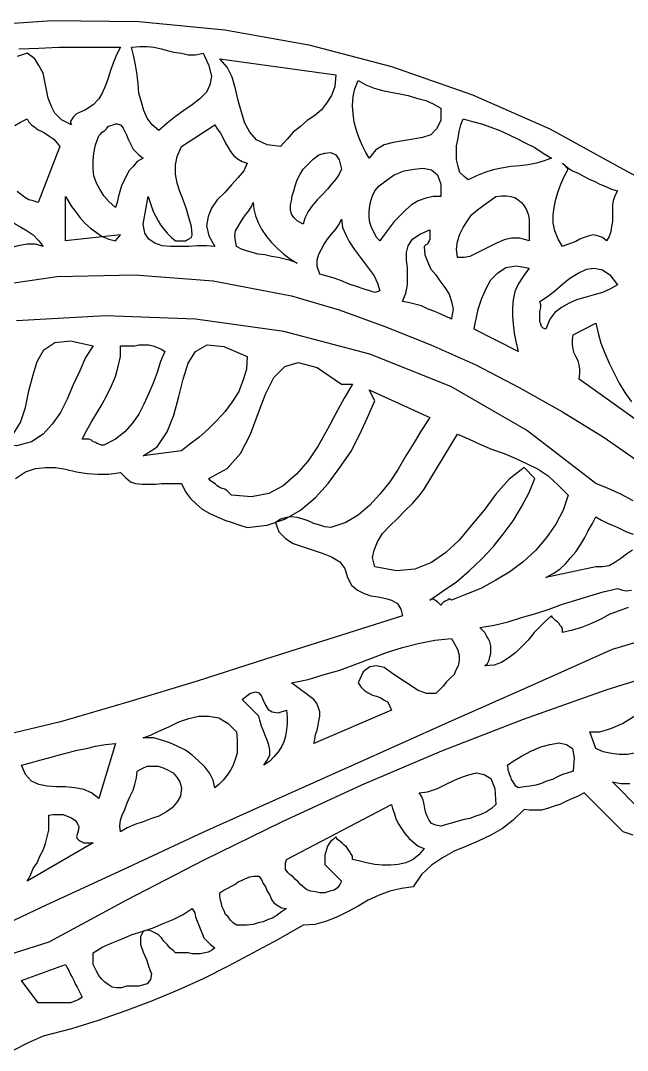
# Model space of a CAD drawing. Extents: x 0.03 to 9.22, y 0.02 to 5.11.
# Drawn here: x 6.886 to 7.614, y 0.214 to 1.449 of the extents above; entities that cross this region are included whole.
import ezdxf

# ---------------------------------------------------------------- set-up
doc = ezdxf.new("R2010")
doc.units = 0
doc.layers.add('1', color=7, linetype='Continuous')

msp = doc.modelspace()

# ---------------------------------------------------------------- linework, layer by layer
for points in [[(6.122, 1.07), (6.208, 1.158), (6.302, 1.235), (6.402, 1.302), (6.507, 1.356), (6.615, 1.397), (6.717, 1.424), (6.82, 1.442), (6.924, 1.449), (7.028, 1.448), (7.131, 1.438), (7.232, 1.42), (7.331, 1.394), (7.428, 1.36), (7.521, 1.319), (7.609, 1.271), (7.661, 1.243)], [(7.621, 0.472), (7.609, 0.476), (7.562, 0.523), (7.555, 0.519), (7.548, 0.516), (7.541, 0.513), (7.533, 0.509), (7.526, 0.507), (7.518, 0.504), (7.511, 0.502), (7.503, 0.502), (7.496, 0.502), (7.49, 0.503), (7.477, 0.49), (7.464, 0.48), (7.45, 0.472), (7.435, 0.465), (7.421, 0.459), (7.406, 0.453), (7.392, 0.445), (7.379, 0.436), (7.367, 0.425), (7.357, 0.41), (7.343, 0.408), (7.329, 0.405), (7.316, 0.4), (7.303, 0.394), (7.291, 0.387), (7.278, 0.38), (7.266, 0.374), (7.253, 0.369), (7.239, 0.365), (7.225, 0.364), (7.195, 0.347), (7.165, 0.331), (7.135, 0.315), (7.105, 0.3), (7.074, 0.286), (7.043, 0.273), (7.011, 0.261), (6.979, 0.25), (6.947, 0.24), (6.913, 0.231), (6.895, 0.223), (6.877, 0.214)]]:
    msp.add_lwpolyline(points)
at = {"layer": '1'}
for points in [[(7.006, 1.417), (7.001, 1.408), (6.997, 1.398), (6.994, 1.389), (6.991, 1.38), (6.988, 1.371), (6.984, 1.362), (6.98, 1.355), (6.973, 1.348), (6.964, 1.342), (6.953, 1.337), (6.952, 1.336), (6.95, 1.334), (6.949, 1.333), (6.948, 1.331), (6.947, 1.33), (6.946, 1.328), (6.946, 1.326), (6.947, 1.324), (6.935, 1.33), (6.927, 1.338), (6.923, 1.346), (6.919, 1.356), (6.917, 1.366), (6.915, 1.376), (6.913, 1.386), (6.908, 1.395), (6.903, 1.403), (6.894, 1.41), (6.882, 1.406)], [(6.884, 1.415), (6.908, 1.416), (6.932, 1.417), (6.957, 1.417), (6.982, 1.417), (7.006, 1.417)], [(7.105, 1.41), (7.112, 1.395), (7.115, 1.382), (7.113, 1.372), (7.109, 1.363), (7.101, 1.355), (7.092, 1.348), (7.082, 1.341), (7.072, 1.334), (7.062, 1.326), (7.052, 1.317), (7.044, 1.324), (7.038, 1.332), (7.034, 1.341), (7.031, 1.351), (7.028, 1.362), (7.027, 1.373), (7.026, 1.384), (7.024, 1.396), (7.022, 1.406), (7.019, 1.417), (7.029, 1.418), (7.038, 1.418), (7.046, 1.417), (7.055, 1.415), (7.062, 1.413), (7.07, 1.411), (7.079, 1.41), (7.087, 1.408), (7.096, 1.408), (7.105, 1.41)], [(7.264, 1.384), (7.263, 1.37), (7.259, 1.359), (7.253, 1.35), (7.247, 1.342), (7.239, 1.335), (7.23, 1.329), (7.222, 1.322), (7.213, 1.315), (7.206, 1.307), (7.198, 1.298), (7.182, 1.3), (7.169, 1.306), (7.161, 1.315), (7.155, 1.326), (7.151, 1.339), (7.147, 1.353), (7.144, 1.367), (7.14, 1.381), (7.134, 1.393), (7.125, 1.403), (7.264, 1.384)], [(7.39, 1.344), (7.39, 1.329), (7.385, 1.319), (7.378, 1.312), (7.368, 1.309), (7.357, 1.307), (7.345, 1.305), (7.333, 1.303), (7.322, 1.3), (7.312, 1.294), (7.304, 1.284), (7.3, 1.291), (7.296, 1.299), (7.292, 1.308), (7.289, 1.317), (7.286, 1.327), (7.285, 1.337), (7.284, 1.347), (7.285, 1.358), (7.287, 1.367), (7.291, 1.377), (7.3, 1.372), (7.31, 1.368), (7.32, 1.365), (7.33, 1.363), (7.341, 1.361), (7.351, 1.359), (7.361, 1.356), (7.372, 1.353), (7.381, 1.349), (7.39, 1.344)], [(6.879, 1.323), (6.886, 1.327), (6.894, 1.331), (6.896, 1.327), (6.899, 1.324), (6.903, 1.321), (6.907, 1.318), (6.912, 1.316), (6.917, 1.313), (6.921, 1.31), (6.926, 1.307), (6.93, 1.302), (6.933, 1.298)], [(7.033, 1.284), (7.026, 1.28), (7.021, 1.274), (7.016, 1.269), (7.013, 1.263), (7.01, 1.257), (7.007, 1.251), (7.005, 1.244), (7.003, 1.237), (7.002, 1.231), (7, 1.225), (6.992, 1.232), (6.986, 1.239), (6.981, 1.247), (6.977, 1.254), (6.974, 1.263), (6.973, 1.271), (6.973, 1.281), (6.974, 1.29), (6.976, 1.3), (6.98, 1.311), (6.982, 1.313), (6.984, 1.315), (6.987, 1.317), (6.989, 1.319), (6.991, 1.322), (6.994, 1.323), (6.997, 1.324), (7, 1.325), (7.002, 1.325), (7.006, 1.324), (7.009, 1.32), (7.011, 1.316), (7.013, 1.312), (7.015, 1.307), (7.017, 1.303), (7.019, 1.299), (7.021, 1.295), (7.025, 1.291), (7.028, 1.288), (7.033, 1.284)], [(7.158, 1.278), (7.154, 1.269), (7.147, 1.261), (7.139, 1.252), (7.131, 1.243), (7.122, 1.234), (7.115, 1.224), (7.111, 1.214), (7.109, 1.203), (7.112, 1.191), (7.119, 1.178), (7.109, 1.179), (7.098, 1.179), (7.088, 1.178), (7.076, 1.178), (7.066, 1.178), (7.056, 1.179), (7.047, 1.182), (7.04, 1.187), (7.035, 1.194), (7.033, 1.205), (7.039, 1.238), (7.041, 1.232), (7.043, 1.226), (7.045, 1.22), (7.048, 1.215), (7.051, 1.209), (7.054, 1.204), (7.058, 1.199), (7.062, 1.194), (7.067, 1.189), (7.072, 1.185), (7.075, 1.185), (7.078, 1.185), (7.081, 1.185), (7.084, 1.185), (7.086, 1.186), (7.088, 1.187), (7.089, 1.188), (7.091, 1.189), (7.092, 1.192), (7.091, 1.202), (7.088, 1.213), (7.085, 1.223), (7.081, 1.234), (7.077, 1.244), (7.074, 1.254), (7.072, 1.265), (7.072, 1.276), (7.074, 1.286), (7.079, 1.298), (7.119, 1.324), (7.122, 1.319), (7.126, 1.314), (7.129, 1.308), (7.132, 1.302), (7.135, 1.297), (7.138, 1.292), (7.142, 1.287), (7.147, 1.283), (7.152, 1.28), (7.158, 1.278)], [(7.523, 1.284), (7.514, 1.281), (7.505, 1.278), (7.495, 1.276), (7.485, 1.275), (7.474, 1.274), (7.463, 1.272), (7.453, 1.27), (7.443, 1.267), (7.433, 1.263), (7.423, 1.258), (7.418, 1.262), (7.413, 1.267), (7.411, 1.274), (7.409, 1.282), (7.409, 1.29), (7.409, 1.299), (7.411, 1.308), (7.412, 1.316), (7.414, 1.324), (7.417, 1.331), (7.428, 1.328), (7.439, 1.325), (7.45, 1.321), (7.461, 1.317), (7.472, 1.312), (7.483, 1.307), (7.492, 1.302), (7.503, 1.297), (7.513, 1.29), (7.523, 1.284)], [(6.933, 1.298), (6.907, 1.231), (6.901, 1.233), (6.896, 1.234), (6.891, 1.237), (6.887, 1.24), (6.882, 1.244)], [(7.271, 1.271), (7.268, 1.265), (7.264, 1.259), (7.259, 1.253), (7.254, 1.247), (7.248, 1.24), (7.242, 1.234), (7.236, 1.227), (7.231, 1.22), (7.227, 1.212), (7.225, 1.205), (7.218, 1.209), (7.214, 1.213), (7.211, 1.217), (7.21, 1.222), (7.21, 1.228), (7.211, 1.233), (7.212, 1.239), (7.214, 1.245), (7.216, 1.252), (7.218, 1.258), (7.221, 1.264), (7.225, 1.271), (7.231, 1.277), (7.237, 1.283), (7.244, 1.288), (7.251, 1.29), (7.258, 1.291), (7.264, 1.288), (7.268, 1.282), (7.271, 1.271)], [(7.602, 1.245), (7.599, 1.239), (7.597, 1.233), (7.596, 1.228), (7.596, 1.221), (7.596, 1.215), (7.596, 1.208), (7.595, 1.202), (7.594, 1.196), (7.592, 1.19), (7.589, 1.185), (7.584, 1.189), (7.578, 1.191), (7.573, 1.192), (7.568, 1.191), (7.562, 1.189), (7.557, 1.187), (7.552, 1.184), (7.547, 1.182), (7.541, 1.18), (7.536, 1.178), (7.531, 1.187), (7.527, 1.197), (7.525, 1.206), (7.525, 1.216), (7.526, 1.225), (7.528, 1.235), (7.531, 1.244), (7.534, 1.253), (7.538, 1.262), (7.543, 1.271), (7.536, 1.278), (7.542, 1.273), (7.548, 1.269), (7.555, 1.266), (7.562, 1.262), (7.568, 1.259), (7.575, 1.256), (7.581, 1.253), (7.588, 1.25), (7.595, 1.247), (7.602, 1.245)], [(7.39, 1.238), (7.381, 1.238), (7.372, 1.236), (7.363, 1.233), (7.355, 1.228), (7.348, 1.222), (7.341, 1.215), (7.334, 1.208), (7.328, 1.2), (7.322, 1.192), (7.317, 1.185), (7.313, 1.189), (7.31, 1.195), (7.307, 1.201), (7.305, 1.207), (7.304, 1.213), (7.304, 1.22), (7.305, 1.227), (7.306, 1.233), (7.308, 1.239), (7.311, 1.245), (7.316, 1.251), (7.324, 1.257), (7.334, 1.264), (7.346, 1.269), (7.358, 1.271), (7.369, 1.272), (7.379, 1.27), (7.386, 1.264), (7.39, 1.253), (7.39, 1.238)], [(6.913, 1.178), (6.904, 1.181), (6.894, 1.181), (6.883, 1.179), (6.873, 1.176), (6.863, 1.173), (6.854, 1.172), (6.846, 1.172), (6.84, 1.176), (6.836, 1.185), (6.834, 1.198), (6.841, 1.238), (6.847, 1.229), (6.854, 1.222), (6.862, 1.216), (6.87, 1.211), (6.878, 1.206), (6.887, 1.201), (6.894, 1.197), (6.901, 1.192), (6.908, 1.185), (6.913, 1.178)], [(7, 1.185), (7.006, 1.192), (6.94, 1.185), (6.94, 1.238), (6.943, 1.233), (6.947, 1.226), (6.952, 1.22), (6.957, 1.213), (6.963, 1.206), (6.97, 1.2), (6.977, 1.195), (6.984, 1.19), (6.992, 1.187), (7, 1.185)], [(7.496, 1.211), (7.496, 1.185), (7.485, 1.188), (7.475, 1.188), (7.466, 1.186), (7.457, 1.182), (7.449, 1.178), (7.441, 1.174), (7.433, 1.17), (7.425, 1.166), (7.418, 1.165), (7.41, 1.165), (7.409, 1.175), (7.41, 1.184), (7.413, 1.193), (7.417, 1.201), (7.422, 1.209), (7.427, 1.216), (7.434, 1.222), (7.442, 1.228), (7.449, 1.233), (7.456, 1.238), (7.463, 1.239), (7.469, 1.239), (7.474, 1.238), (7.479, 1.237), (7.483, 1.234), (7.487, 1.231), (7.49, 1.227), (7.493, 1.222), (7.495, 1.217), (7.496, 1.211)], [(7.218, 1.158), (7.211, 1.161), (7.203, 1.163), (7.195, 1.165), (7.187, 1.166), (7.179, 1.168), (7.171, 1.169), (7.164, 1.171), (7.157, 1.173), (7.151, 1.175), (7.145, 1.178), (7.144, 1.185), (7.143, 1.191), (7.144, 1.197), (7.147, 1.202), (7.15, 1.207), (7.153, 1.212), (7.156, 1.216), (7.16, 1.221), (7.163, 1.226), (7.165, 1.231), (7.166, 1.223), (7.168, 1.215), (7.171, 1.207), (7.175, 1.199), (7.181, 1.19), (7.187, 1.183), (7.194, 1.176), (7.202, 1.169), (7.21, 1.163), (7.218, 1.158)], [(7.317, 1.125), (7.315, 1.124), (7.311, 1.123), (7.305, 1.125), (7.298, 1.127), (7.289, 1.13), (7.28, 1.133), (7.271, 1.137), (7.262, 1.14), (7.252, 1.143), (7.245, 1.145), (7.242, 1.154), (7.242, 1.162), (7.244, 1.169), (7.247, 1.175), (7.25, 1.181), (7.254, 1.187), (7.259, 1.193), (7.264, 1.199), (7.268, 1.205), (7.271, 1.211), (7.272, 1.201), (7.276, 1.192), (7.28, 1.184), (7.286, 1.175), (7.292, 1.167), (7.298, 1.159), (7.304, 1.151), (7.31, 1.143), (7.314, 1.134), (7.317, 1.125)], [(7.377, 1.198), (7.377, 1.195), (7.377, 1.192), (7.377, 1.19), (7.377, 1.187), (7.376, 1.185), (7.375, 1.183), (7.374, 1.181), (7.372, 1.18), (7.37, 1.178), (7.371, 1.168), (7.374, 1.16), (7.378, 1.151), (7.384, 1.144), (7.389, 1.137), (7.395, 1.129), (7.4, 1.121), (7.403, 1.112), (7.405, 1.103), (7.403, 1.092), (7.403, 1.091), (7.401, 1.092), (7.396, 1.094), (7.39, 1.097), (7.383, 1.1), (7.375, 1.103), (7.367, 1.107), (7.359, 1.109), (7.351, 1.111), (7.344, 1.112), (7.348, 1.122), (7.35, 1.132), (7.35, 1.142), (7.35, 1.152), (7.349, 1.162), (7.349, 1.171), (7.351, 1.179), (7.356, 1.187), (7.365, 1.193), (7.377, 1.198)], [(7.496, 1.152), (7.489, 1.142), (7.483, 1.133), (7.479, 1.124), (7.477, 1.114), (7.476, 1.105), (7.476, 1.095), (7.477, 1.085), (7.478, 1.074), (7.48, 1.064), (7.483, 1.052), (7.43, 1.079), (7.431, 1.084), (7.433, 1.093), (7.435, 1.103), (7.439, 1.115), (7.444, 1.127), (7.45, 1.138), (7.458, 1.146), (7.468, 1.153), (7.481, 1.155), (7.496, 1.152)], [(7.602, 1.132), (7.593, 1.127), (7.584, 1.123), (7.574, 1.12), (7.563, 1.117), (7.553, 1.114), (7.544, 1.11), (7.535, 1.105), (7.527, 1.099), (7.521, 1.091), (7.516, 1.079), (7.513, 1.08), (7.511, 1.082), (7.51, 1.085), (7.509, 1.088), (7.509, 1.092), (7.509, 1.096), (7.509, 1.1), (7.51, 1.105), (7.51, 1.108), (7.509, 1.112), (7.518, 1.118), (7.527, 1.125), (7.536, 1.133), (7.545, 1.14), (7.555, 1.146), (7.565, 1.151), (7.574, 1.152), (7.584, 1.15), (7.593, 1.144), (7.602, 1.132)], [(6.839, 1.129), (6.93, 1.142), (7.023, 1.144), (7.117, 1.137), (7.211, 1.119), (7.268, 1.102), (7.323, 1.082), (7.378, 1.06), (7.432, 1.036), (7.484, 1.009), (7.536, 0.98), (7.586, 0.949), (7.635, 0.915)], [(7.621, 0.873), (7.606, 0.881), (7.591, 0.888), (7.576, 0.894), (7.493, 0.958), (7.402, 1.01), (7.305, 1.049), (7.202, 1.076), (7.096, 1.091), (6.988, 1.095), (6.881, 1.089)], [(7.695, 0.92), (7.556, 1.019), (7.557, 1.026), (7.557, 1.031), (7.556, 1.036), (7.555, 1.041), (7.552, 1.046), (7.55, 1.05), (7.549, 1.055), (7.548, 1.06), (7.548, 1.066), (7.549, 1.072), (7.576, 1.086), (7.579, 1.074), (7.582, 1.062), (7.587, 1.05), (7.592, 1.038), (7.598, 1.026), (7.604, 1.014), (7.611, 1.003), (7.619, 0.992)], [(6.973, 1.059), (6.964, 1.045), (6.957, 1.029), (6.949, 1.012), (6.942, 0.995), (6.934, 0.979), (6.924, 0.965), (6.913, 0.953), (6.899, 0.944), (6.881, 0.939), (6.86, 0.94), (6.876, 0.951), (6.886, 0.967), (6.892, 0.985), (6.896, 1.005), (6.901, 1.024), (6.906, 1.04), (6.914, 1.054), (6.927, 1.063), (6.946, 1.065), (6.973, 1.059)], [(7.059, 1.052), (7.054, 1.04), (7.05, 1.027), (7.045, 1.014), (7.04, 1.002), (7.034, 0.989), (7.028, 0.977), (7.02, 0.966), (7.011, 0.956), (7, 0.947), (6.986, 0.94), (6.983, 0.94), (6.98, 0.941), (6.978, 0.942), (6.976, 0.943), (6.973, 0.944), (6.971, 0.946), (6.968, 0.947), (6.966, 0.947), (6.963, 0.947), (6.96, 0.947), (6.965, 0.957), (6.971, 0.968), (6.978, 0.979), (6.984, 0.989), (6.99, 1), (6.995, 1.011), (7, 1.022), (7.003, 1.034), (7.006, 1.046), (7.006, 1.059), (7.012, 1.059), (7.017, 1.059), (7.023, 1.059), (7.028, 1.06), (7.034, 1.06), (7.04, 1.06), (7.045, 1.059), (7.05, 1.057), (7.055, 1.055), (7.059, 1.052)], [(7.158, 1.046), (7.157, 1.031), (7.153, 1.018), (7.148, 1.004), (7.14, 0.992), (7.131, 0.98), (7.121, 0.969), (7.111, 0.959), (7.1, 0.949), (7.089, 0.941), (7.079, 0.933), (7.033, 0.927), (7.05, 0.938), (7.062, 0.956), (7.07, 0.976), (7.076, 0.998), (7.081, 1.019), (7.087, 1.038), (7.096, 1.052), (7.11, 1.06), (7.13, 1.058), (7.158, 1.046)], [(7.284, 1.013), (7.274, 0.996), (7.264, 0.978), (7.254, 0.959), (7.243, 0.939), (7.231, 0.921), (7.217, 0.905), (7.201, 0.891), (7.184, 0.882), (7.163, 0.878), (7.139, 0.88), (7.136, 0.883), (7.134, 0.885), (7.131, 0.887), (7.128, 0.888), (7.125, 0.889), (7.122, 0.891), (7.12, 0.893), (7.117, 0.895), (7.114, 0.897), (7.112, 0.9), (7.134, 0.912), (7.15, 0.93), (7.162, 0.953), (7.171, 0.978), (7.18, 1.001), (7.19, 1.021), (7.203, 1.034), (7.219, 1.039), (7.242, 1.033), (7.271, 1.013), (7.284, 1.013)], [(6.88, 0.9), (6.892, 0.908), (6.904, 0.912), (6.916, 0.913), (6.928, 0.913), (6.94, 0.911), (6.953, 0.908), (6.966, 0.906), (6.979, 0.905), (6.992, 0.905), (7.006, 0.907), (7.012, 0.901), (7.018, 0.896), (7.024, 0.894), (7.032, 0.893), (7.04, 0.893), (7.048, 0.893), (7.055, 0.894), (7.064, 0.894), (7.072, 0.894), (7.079, 0.894), (7.084, 0.884), (7.09, 0.876), (7.097, 0.869), (7.104, 0.863), (7.113, 0.858), (7.122, 0.854), (7.131, 0.85), (7.14, 0.847), (7.149, 0.844), (7.158, 0.841), (7.182, 0.844), (7.203, 0.851), (7.222, 0.862), (7.24, 0.877), (7.255, 0.894), (7.269, 0.913), (7.282, 0.932), (7.293, 0.953), (7.302, 0.973), (7.311, 0.993), (7.304, 1.006), (7.377, 0.973)], [(7.377, 0.973), (7.367, 0.958), (7.358, 0.943), (7.348, 0.927), (7.339, 0.911), (7.329, 0.896), (7.317, 0.881), (7.305, 0.868), (7.291, 0.856), (7.276, 0.847), (7.258, 0.841), (7.251, 0.842), (7.245, 0.844), (7.238, 0.846), (7.231, 0.849), (7.225, 0.851), (7.218, 0.853), (7.211, 0.854), (7.205, 0.853), (7.198, 0.851), (7.192, 0.847), (7.196, 0.836), (7.204, 0.828), (7.213, 0.822), (7.225, 0.818), (7.237, 0.814), (7.249, 0.81), (7.259, 0.806), (7.269, 0.8), (7.275, 0.792), (7.278, 0.781), (7.283, 0.772), (7.29, 0.766), (7.298, 0.762), (7.306, 0.759), (7.315, 0.758), (7.324, 0.756), (7.331, 0.754), (7.338, 0.75), (7.342, 0.743), (7.344, 0.735), (7.262, 0.709), (7.18, 0.683), (7.098, 0.657), (7.016, 0.632), (6.934, 0.608), (6.85, 0.588)], [(7.543, 0.88), (7.537, 0.862), (7.528, 0.845), (7.517, 0.829), (7.504, 0.814), (7.489, 0.8), (7.473, 0.788), (7.456, 0.778), (7.438, 0.768), (7.421, 0.761), (7.403, 0.754), (7.401, 0.755), (7.399, 0.755), (7.398, 0.754), (7.396, 0.753), (7.394, 0.752), (7.393, 0.751), (7.391, 0.749), (7.39, 0.748), (7.389, 0.749), (7.387, 0.751), (7.386, 0.752), (7.384, 0.753), (7.383, 0.754), (7.381, 0.755), (7.379, 0.755), (7.377, 0.754), (7.393, 0.765), (7.409, 0.776), (7.424, 0.789), (7.439, 0.803), (7.453, 0.818), (7.465, 0.833), (7.477, 0.849), (7.487, 0.866), (7.496, 0.883), (7.503, 0.9), (7.49, 0.913), (7.472, 0.899), (7.456, 0.881), (7.442, 0.862), (7.427, 0.844), (7.412, 0.826), (7.396, 0.811), (7.379, 0.799), (7.359, 0.791), (7.337, 0.789), (7.311, 0.794), (7.308, 0.805), (7.31, 0.814), (7.314, 0.824), (7.32, 0.834), (7.329, 0.843), (7.338, 0.852), (7.347, 0.861), (7.356, 0.87), (7.364, 0.879), (7.37, 0.887), (7.41, 0.953), (7.424, 0.947), (7.437, 0.941), (7.451, 0.935), (7.466, 0.93), (7.48, 0.924), (7.493, 0.918), (7.507, 0.911), (7.519, 0.903), (7.531, 0.892), (7.543, 0.88)], [(7.62, 0.814), (7.613, 0.809), (7.606, 0.804), (7.599, 0.799), (7.592, 0.795), (7.584, 0.794), (7.576, 0.794), (7.516, 0.781), (7.525, 0.786), (7.533, 0.791), (7.54, 0.798), (7.546, 0.805), (7.552, 0.812), (7.558, 0.821), (7.563, 0.829), (7.567, 0.837), (7.572, 0.846), (7.576, 0.854), (7.583, 0.85), (7.591, 0.846), (7.598, 0.843), (7.605, 0.84), (7.613, 0.836), (7.621, 0.833)], [(7.615, 0.745), (7.604, 0.741), (7.593, 0.737), (7.582, 0.731), (7.571, 0.726), (7.559, 0.721), (7.548, 0.718), (7.536, 0.715), (7.536, 0.718), (7.536, 0.72), (7.535, 0.722), (7.533, 0.724), (7.532, 0.726), (7.53, 0.728), (7.528, 0.729), (7.526, 0.731), (7.524, 0.733), (7.523, 0.735), (7.516, 0.729), (7.509, 0.722), (7.502, 0.715), (7.495, 0.706), (7.488, 0.699), (7.48, 0.691), (7.472, 0.685), (7.463, 0.679), (7.454, 0.676), (7.443, 0.675), (7.446, 0.678), (7.448, 0.682), (7.449, 0.686), (7.45, 0.69), (7.45, 0.695), (7.45, 0.699), (7.449, 0.704), (7.447, 0.708), (7.445, 0.711), (7.443, 0.715), (7.437, 0.721), (7.454, 0.724), (7.471, 0.728), (7.487, 0.733), (7.504, 0.738), (7.52, 0.743), (7.536, 0.749), (7.552, 0.754), (7.569, 0.759), (7.585, 0.764), (7.602, 0.768), (7.608, 0.766), (7.613, 0.765), (7.619, 0.766)], [(6.814, 0.34), (6.912, 0.386), (7.009, 0.431), (7.106, 0.476), (7.204, 0.52), (7.302, 0.564), (7.4, 0.608), (7.497, 0.651), (7.596, 0.695), (7.646, 0.71)], [(7.41, 0.695), (7.412, 0.688), (7.412, 0.681), (7.411, 0.675), (7.408, 0.67), (7.406, 0.665), (7.401, 0.66), (7.397, 0.656), (7.393, 0.651), (7.388, 0.646), (7.384, 0.642), (7.373, 0.642), (7.362, 0.646), (7.352, 0.653), (7.341, 0.66), (7.331, 0.667), (7.322, 0.673), (7.313, 0.675), (7.305, 0.674), (7.297, 0.668), (7.291, 0.655), (7.294, 0.65), (7.298, 0.646), (7.303, 0.643), (7.308, 0.64), (7.313, 0.639), (7.318, 0.637), (7.322, 0.634), (7.326, 0.632), (7.329, 0.627), (7.331, 0.622), (7.238, 0.582), (7.239, 0.587), (7.24, 0.593), (7.242, 0.598), (7.243, 0.604), (7.244, 0.609), (7.245, 0.615), (7.245, 0.62), (7.243, 0.626), (7.241, 0.631), (7.238, 0.635), (7.211, 0.655), (7.231, 0.659), (7.25, 0.665), (7.269, 0.67), (7.288, 0.677), (7.306, 0.684), (7.325, 0.691), (7.344, 0.697), (7.363, 0.702), (7.383, 0.706), (7.403, 0.708), (7.41, 0.695)], [(7.688, 0.677), (7.588, 0.646), (7.489, 0.611), (7.391, 0.573), (7.295, 0.532), (7.2, 0.488), (7.106, 0.442), (7.013, 0.394), (6.92, 0.344), (6.863, 0.326)], [(7.205, 0.622), (7.206, 0.614), (7.206, 0.606), (7.205, 0.599), (7.204, 0.591), (7.202, 0.584), (7.199, 0.578), (7.195, 0.572), (7.19, 0.566), (7.185, 0.561), (7.178, 0.556), (7.182, 0.562), (7.185, 0.568), (7.185, 0.574), (7.184, 0.58), (7.182, 0.586), (7.18, 0.591), (7.177, 0.598), (7.175, 0.603), (7.173, 0.61), (7.172, 0.615), (7.152, 0.635), (7.161, 0.642), (7.168, 0.644), (7.172, 0.643), (7.175, 0.639), (7.177, 0.634), (7.18, 0.628), (7.183, 0.623), (7.188, 0.62), (7.195, 0.619), (7.205, 0.622)], [(7.668, 0.589), (7.66, 0.585), (7.651, 0.581), (7.642, 0.577), (7.633, 0.574), (7.624, 0.571), (7.614, 0.569), (7.604, 0.569), (7.595, 0.57), (7.585, 0.572), (7.576, 0.576), (7.569, 0.596), (7.581, 0.596), (7.594, 0.6), (7.608, 0.606), (7.621, 0.614), (7.634, 0.621), (7.646, 0.625), (7.656, 0.626), (7.663, 0.621), (7.668, 0.61), (7.668, 0.589)], [(7.145, 0.596), (7.146, 0.587), (7.146, 0.579), (7.146, 0.571), (7.144, 0.564), (7.141, 0.556), (7.138, 0.55), (7.134, 0.544), (7.129, 0.538), (7.124, 0.533), (7.119, 0.529), (7.117, 0.538), (7.113, 0.546), (7.107, 0.554), (7.1, 0.561), (7.092, 0.568), (7.084, 0.574), (7.074, 0.579), (7.065, 0.583), (7.055, 0.586), (7.046, 0.589), (7.033, 0.589), (7.042, 0.592), (7.052, 0.597), (7.064, 0.602), (7.076, 0.608), (7.088, 0.612), (7.1, 0.615), (7.112, 0.615), (7.124, 0.613), (7.135, 0.606), (7.145, 0.596)], [(6.98, 0.516), (6.971, 0.523), (6.962, 0.527), (6.951, 0.529), (6.94, 0.53), (6.929, 0.53), (6.918, 0.531), (6.908, 0.533), (6.899, 0.537), (6.892, 0.545), (6.887, 0.556), (6.898, 0.559), (6.909, 0.562), (6.92, 0.565), (6.931, 0.568), (6.942, 0.571), (6.954, 0.574), (6.965, 0.576), (6.976, 0.579), (6.988, 0.581), (7, 0.582), (6.98, 0.516)], [(7.549, 0.549), (7.543, 0.547), (7.536, 0.545), (7.53, 0.542), (7.524, 0.539), (7.517, 0.537), (7.511, 0.534), (7.504, 0.532), (7.497, 0.531), (7.49, 0.53), (7.483, 0.529), (7.48, 0.531), (7.478, 0.534), (7.477, 0.536), (7.475, 0.539), (7.474, 0.542), (7.473, 0.544), (7.472, 0.547), (7.471, 0.55), (7.471, 0.553), (7.47, 0.556), (7.477, 0.561), (7.487, 0.567), (7.498, 0.573), (7.51, 0.578), (7.521, 0.581), (7.532, 0.583), (7.541, 0.581), (7.548, 0.576), (7.55, 0.565), (7.549, 0.549)], [(7.079, 0.529), (7.078, 0.519), (7.074, 0.512), (7.068, 0.505), (7.061, 0.5), (7.052, 0.495), (7.043, 0.492), (7.033, 0.488), (7.023, 0.485), (7.014, 0.481), (7.006, 0.476), (7.005, 0.483), (7.006, 0.49), (7.008, 0.496), (7.011, 0.503), (7.014, 0.511), (7.017, 0.518), (7.021, 0.526), (7.023, 0.533), (7.025, 0.541), (7.026, 0.549), (7.032, 0.552), (7.038, 0.555), (7.044, 0.555), (7.051, 0.555), (7.057, 0.553), (7.063, 0.55), (7.069, 0.547), (7.073, 0.542), (7.077, 0.536), (7.079, 0.529)], [(7.456, 0.509), (7.451, 0.504), (7.445, 0.5), (7.438, 0.497), (7.432, 0.495), (7.425, 0.492), (7.418, 0.491), (7.411, 0.489), (7.404, 0.487), (7.397, 0.485), (7.39, 0.483), (7.384, 0.484), (7.379, 0.486), (7.376, 0.49), (7.374, 0.494), (7.372, 0.499), (7.371, 0.504), (7.37, 0.509), (7.369, 0.514), (7.367, 0.519), (7.364, 0.523), (7.374, 0.524), (7.386, 0.528), (7.398, 0.534), (7.411, 0.54), (7.422, 0.544), (7.433, 0.547), (7.442, 0.545), (7.45, 0.54), (7.455, 0.528), (7.456, 0.509)], [(7.629, 0.503), (7.596, 0.536), (7.606, 0.534), (7.617, 0.534)], [(7.37, 0.456), (7.364, 0.449), (7.357, 0.443), (7.348, 0.439), (7.339, 0.437), (7.33, 0.436), (7.32, 0.436), (7.311, 0.437), (7.301, 0.439), (7.293, 0.441), (7.284, 0.443), (7.284, 0.447), (7.283, 0.449), (7.281, 0.452), (7.279, 0.455), (7.277, 0.458), (7.274, 0.46), (7.272, 0.462), (7.269, 0.465), (7.266, 0.467), (7.264, 0.47), (7.261, 0.467), (7.258, 0.465), (7.256, 0.462), (7.254, 0.459), (7.253, 0.455), (7.252, 0.452), (7.251, 0.448), (7.251, 0.444), (7.251, 0.441), (7.251, 0.437), (7.271, 0.417), (7.269, 0.413), (7.266, 0.409), (7.262, 0.406), (7.257, 0.405), (7.251, 0.403), (7.245, 0.403), (7.24, 0.404), (7.234, 0.405), (7.229, 0.407), (7.225, 0.41), (7.222, 0.413), (7.219, 0.416), (7.216, 0.419), (7.213, 0.422), (7.209, 0.425), (7.207, 0.427), (7.204, 0.431), (7.204, 0.435), (7.204, 0.439), (7.205, 0.443), (7.331, 0.509), (7.332, 0.504), (7.334, 0.499), (7.336, 0.492), (7.339, 0.486), (7.343, 0.48), (7.347, 0.474), (7.352, 0.468), (7.358, 0.463), (7.363, 0.459), (7.37, 0.456)], [(6.953, 0.47), (6.954, 0.468), (6.956, 0.466), (6.958, 0.465), (6.96, 0.464), (6.962, 0.463), (6.965, 0.463), (6.967, 0.463), (6.97, 0.463), (6.973, 0.463), (6.894, 0.417), (6.898, 0.424), (6.901, 0.432), (6.906, 0.439), (6.909, 0.447), (6.913, 0.454), (6.916, 0.462), (6.918, 0.47), (6.92, 0.478), (6.92, 0.487), (6.92, 0.496), (6.925, 0.497), (6.931, 0.497), (6.937, 0.497), (6.942, 0.495), (6.947, 0.493), (6.951, 0.49), (6.954, 0.487), (6.956, 0.482), (6.955, 0.477), (6.953, 0.47)], [(7.205, 0.384), (7.199, 0.38), (7.194, 0.376), (7.189, 0.373), (7.183, 0.371), (7.177, 0.368), (7.171, 0.367), (7.165, 0.365), (7.158, 0.364), (7.152, 0.364), (7.145, 0.364), (7.141, 0.367), (7.138, 0.37), (7.135, 0.374), (7.132, 0.377), (7.13, 0.382), (7.128, 0.386), (7.127, 0.39), (7.126, 0.394), (7.125, 0.399), (7.125, 0.403), (7.13, 0.406), (7.134, 0.408), (7.139, 0.411), (7.143, 0.413), (7.147, 0.416), (7.152, 0.418), (7.156, 0.42), (7.161, 0.422), (7.166, 0.423), (7.172, 0.423), (7.175, 0.419), (7.177, 0.414), (7.18, 0.41), (7.182, 0.405), (7.185, 0.4), (7.187, 0.395), (7.19, 0.391), (7.194, 0.388), (7.199, 0.385), (7.205, 0.384)], [(7.119, 0.337), (7.115, 0.334), (7.111, 0.332), (7.107, 0.331), (7.102, 0.33), (7.097, 0.33), (7.092, 0.33), (7.087, 0.331), (7.082, 0.331), (7.077, 0.331), (7.072, 0.331), (7.069, 0.334), (7.065, 0.337), (7.062, 0.341), (7.058, 0.345), (7.055, 0.349), (7.051, 0.353), (7.047, 0.355), (7.043, 0.357), (7.038, 0.358), (7.033, 0.357), (7.03, 0.35), (7.03, 0.341), (7.033, 0.332), (7.037, 0.323), (7.04, 0.314), (7.043, 0.306), (7.042, 0.299), (7.038, 0.294), (7.028, 0.291), (7.013, 0.291), (7.007, 0.289), (7.001, 0.289), (6.996, 0.29), (6.991, 0.293), (6.987, 0.296), (6.983, 0.3), (6.98, 0.304), (6.977, 0.309), (6.975, 0.313), (6.973, 0.317), (6.973, 0.331), (6.984, 0.338), (6.996, 0.343), (7.008, 0.348), (7.02, 0.353), (7.033, 0.357), (7.045, 0.361), (7.057, 0.366), (7.069, 0.371), (7.081, 0.377), (7.092, 0.384), (7.095, 0.379), (7.096, 0.374), (7.098, 0.369), (7.1, 0.364), (7.102, 0.359), (7.104, 0.354), (7.106, 0.349), (7.11, 0.345), (7.114, 0.341), (7.119, 0.337)], [(6.96, 0.278), (6.956, 0.275), (6.951, 0.273), (6.946, 0.271), (6.94, 0.271), (6.935, 0.271), (6.929, 0.271), (6.923, 0.271), (6.918, 0.271), (6.912, 0.271), (6.907, 0.271), (6.887, 0.298), (6.94, 0.317), (6.942, 0.313), (6.944, 0.31), (6.946, 0.305), (6.948, 0.302), (6.95, 0.298), (6.952, 0.293), (6.954, 0.29), (6.956, 0.286), (6.958, 0.282), (6.96, 0.278)]]:
    msp.add_lwpolyline(points, dxfattribs=at)

doc.saveas('drawing.dxf')
